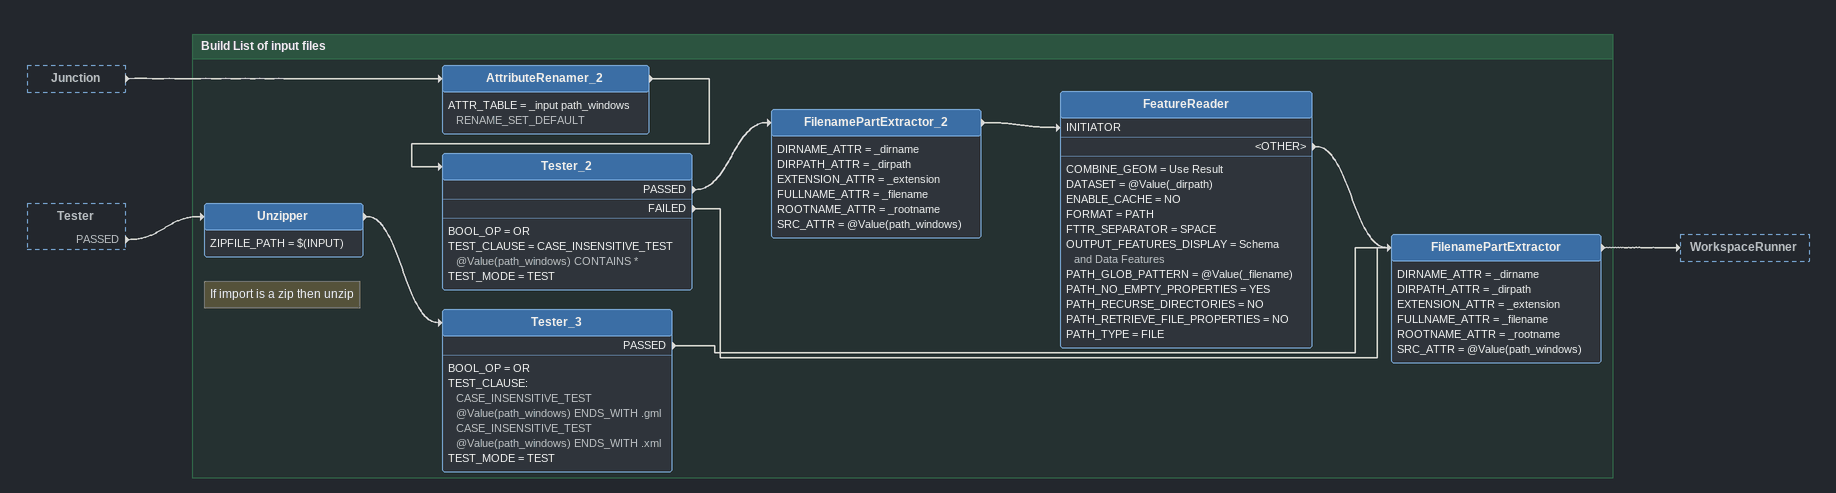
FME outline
Junction [outside]
    -> AttributeRenamer_2
Tester [outside]
    PASSED -> Unzipper

Bookmark: Build List of input files
AttributeRenamer_2
    ATTR_TABLE = _input path_windows RENAME_SET_DEFAULT
    -> Tester_2
Tester_2
    BOOL_OP = OR
    TEST_CLAUSE = CASE_INSENSITIVE_TEST @Value(path_windows) CONTAINS *
    TEST_MODE = TEST
    PASSED -> FilenamePartExtractor_2
    FAILED -> FilenamePartExtractor
FilenamePartExtractor_2
    DIRNAME_ATTR = _dirname
    DIRPATH_ATTR = _dirpath
    EXTENSION_ATTR = _extension
    FULLNAME_ATTR = _filename
    ROOTNAME_ATTR = _rootname
    SRC_ATTR = @Value(path_windows)
    -> FeatureReader [INITIATOR]
FeatureReader
    COMBINE_GEOM = Use Result
    DATASET = @Value(_dirpath)
    ENABLE_CACHE = NO
    FORMAT = PATH
    FTTR_SEPARATOR = SPACE
    OUTPUT_FEATURES_DISPLAY = Schema and Data Features
    PATH_GLOB_PATTERN = @Value(_filename)
    PATH_NO_EMPTY_PROPERTIES = YES
    PATH_RECURSE_DIRECTORIES = NO
    PATH_RETRIEVE_FILE_PROPERTIES = NO
    PATH_TYPE = FILE
    <OTHER> -> FilenamePartExtractor
Note: If import is a zip then unzip
Unzipper
    ZIPFILE_PATH = $(INPUT)
    -> Tester_3
Tester_3
    BOOL_OP = OR
    TEST_CLAUSE:
      CASE_INSENSITIVE_TEST @Value(path_windows) ENDS_WITH .gml
      CASE_INSENSITIVE_TEST @Value(path_windows) ENDS_WITH .xml
    TEST_MODE = TEST
    PASSED -> FilenamePartExtractor
FilenamePartExtractor
    DIRNAME_ATTR = _dirname
    DIRPATH_ATTR = _dirpath
    EXTENSION_ATTR = _extension
    FULLNAME_ATTR = _filename
    ROOTNAME_ATTR = _rootname
    SRC_ATTR = @Value(path_windows)
    -> WorkspaceRunner
